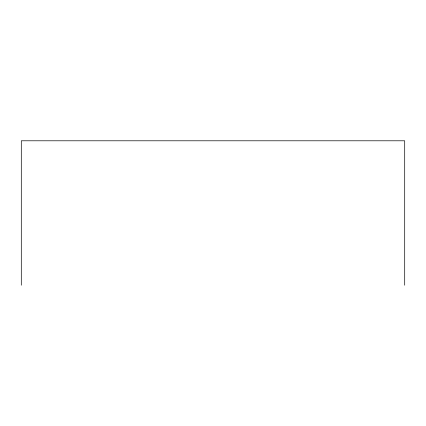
<?xml version="1.0" encoding="UTF-8"?>
<svg xmlns="http://www.w3.org/2000/svg" width="426" height="426" viewBox="0 0 426 426"><rect width="100%" height="100%" fill="white"/><g stroke="black" fill="none" stroke-linecap="round" stroke-linejoin="round"><path stroke-width="0.64" d="M404.7 285.212L404.7 140.788L21.3 140.788L21.3 285.212"/></g></svg>
